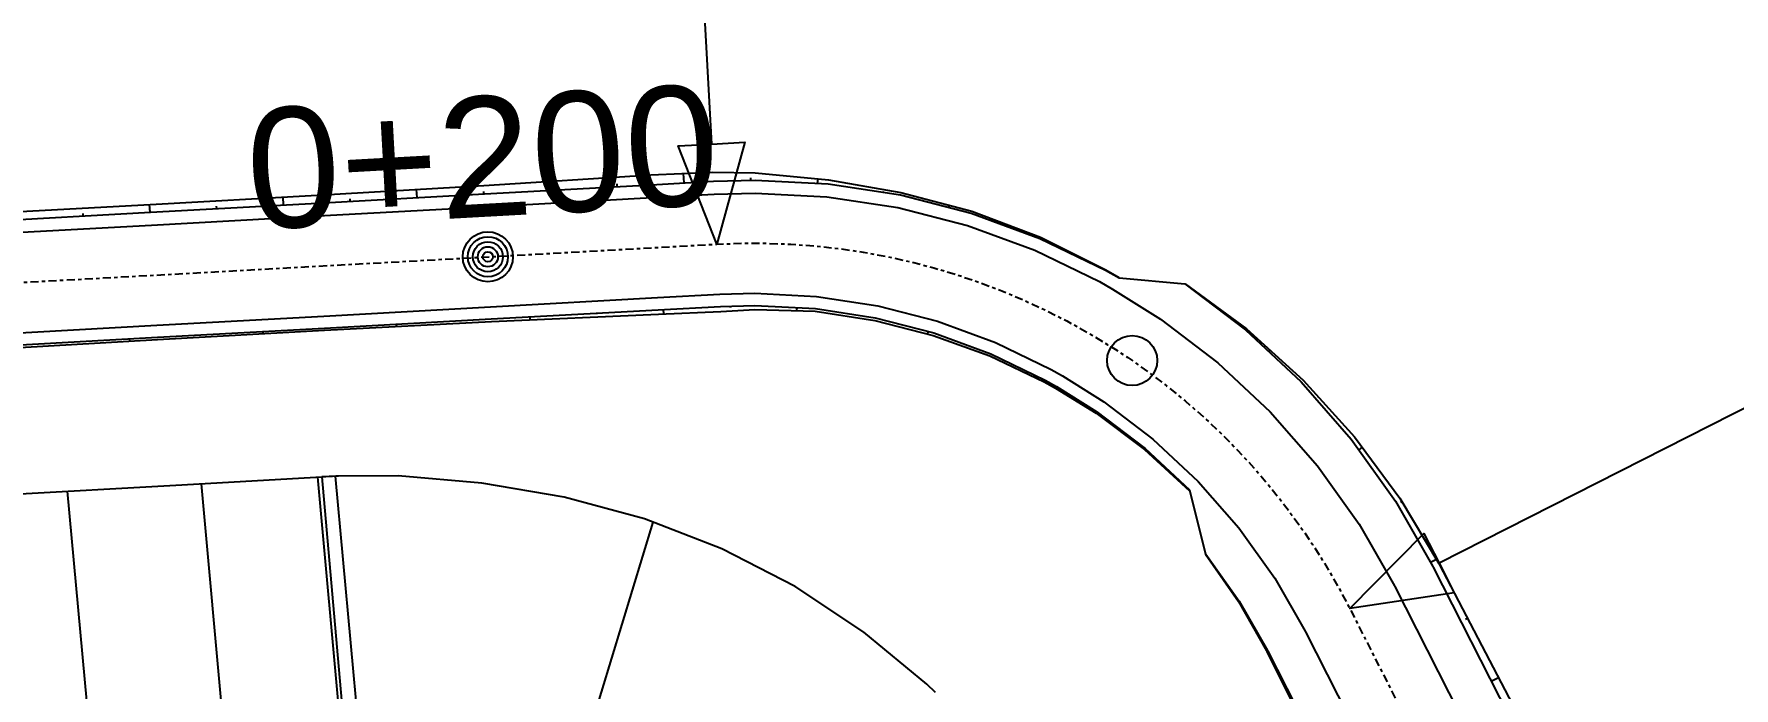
# Model space of a CAD drawing. Header units: metres. Extents: x -4 to 509425, y 7549 to 4732445.
# Drawn here: x 480052.8 to 480103.7, y 4719341.1 to 4719360.6 of the extents above; entities that cross this region are included whole.
import ezdxf
from ezdxf.enums import TextEntityAlignment as Align

# ---------------------------------------------------------------- set-up
doc = ezdxf.new("R2010")
doc.units = ezdxf.units.M
doc.header["$LTSCALE"] = 0.01
doc.header["$MEASUREMENT"] = 0
doc.linetypes.add('322308300149-PRV-PLA-PT-URB-220600-XREF_VIALES_1000$0$ACAD_ISO04W100', pattern=[30, 24, -3, 0, -3])
doc.layers.add('322308300149-PRV-PLA-PT-EST-221000-XREF_ESTRUC_1000$0$A-GENM', color=9, linetype='Continuous', lineweight=9)
for name, color, linetype in [('322308300149-PRV-PLA-PT-EST-221000-XREF_ESTRUC_1000$0$C-XREF', 7, 'Continuous'), ('322308300149-PRV-PLA-PT-URB-220600-XREF_VIALES_1000$0$C-ROAD-LANE', 4, 'Continuous'), ('322308300149-PRV-PLA-PT-URB-220600-XREF_VIALES_1000$0$C-ROAD-TEXT-INFO-H030 CS-MI-213_6', 1, 'Continuous')]:
    doc.layers.add(name, color=color, linetype=linetype)
for name, color, linetype, true_color in [('322308300149-PRV-PLA-PT-TRA-220201-XREF_PLANTA_1000$0$C-RAIL-SLOP-FILL', 7, 'Continuous', 0x2eb800), ('322308300149-PRV-PLA-PT-URB-220600-XREF_VIALES_1000$0$C-ROAD-CNTR-CAMINOS', 1, '322308300149-PRV-PLA-PT-URB-220600-XREF_VIALES_1000$0$ACAD_ISO04W100', 0xff0000), ('322308300149-PRV-PLA-PT-URB-220600-XREF_VIALES_1000$0$C-ROAD-TEXT-CNPK-CAMINOS SERVICIO', 1, 'Continuous', 0xff0000)]:
    doc.layers.add(name, color=color, linetype=linetype, true_color=true_color)
doc.layers.add('322308300149-PRV-PLA-PT-URB-220600-XREF_VIALES_1000$0$C-ROAD-SLOP-CUTT-CAMINOS', color=7, linetype='Continuous', lineweight=13, true_color=0xff1f1f)
doc.layers.add('322308300149-PRV-PLA-PT-URB-220600-XREF_VIALES_1000$0$C-ROAD-SLOP-FILL-CAMINOS', color=7, linetype='Continuous', lineweight=13, true_color=0x2eb800)
doc.styles.add('322308300149-PRV-PLA-PT-URB-220600-XREF_VIALES_1000$0$Standard', font='arial.ttf')

# ---------------------------------------------------------------- blocks, each defined once
blk = doc.blocks.new('322308300149-PRV-PLA-PT-EST-221000-XREF_ESTRUC_1000$0$Component_A-E-1-E-2 _0_ - Component_A-E-1-E-2 _0_-4894398-Planta 2D SE')
at = {"layer": '322308300149-PRV-PLA-PT-EST-221000-XREF_ESTRUC_1000$0$A-GENM'}
for points, knots in [([(13977.273, 3503.088), (14001.916, 3505.26), (14051.225, 3509.352), (14125.246, 3514.733), (14186.973, 3518.586), (14236.376, 3521.29), (14273.438, 3523.129), (14310.508, 3524.777), (14347.585, 3526.237), (14384.669, 3527.506), (14415.576, 3528.406), (14440.304, 3529.031), (14458.851, 3529.453), (14477.399, 3529.827), (14492.856, 3530.099), (14505.222, 3530.293), (14514.497, 3530.427), (14523.772, 3530.549), (14531.501, 3530.64), (14537.684, 3530.708), (14542.321, 3530.755), (14546.959, 3530.8), (14551.596, 3530.841), (14556.234, 3530.88), (14560.871, 3530.916), (14565.509, 3530.949), (14568.6, 3530.968), (14570.146, 3530.978)], [0, 0, 0, 0, 0.125, 0.25, 0.375, 0.4375, 0.5, 0.5625, 0.625, 0.6875, 0.75, 0.78125, 0.8125, 0.84375, 0.875, 0.890625, 0.90625, 0.921875, 0.9375, 0.945312, 0.953125, 0.960938, 0.96875, 0.976562, 0.984375, 0.992188, 1, 1, 1, 1]), ([(14570.15, 3530.316), (14568.604, 3530.306), (14565.513, 3530.286), (14560.876, 3530.254), (14556.239, 3530.218), (14551.602, 3530.179), (14546.965, 3530.138), (14542.328, 3530.093), (14537.691, 3530.045), (14528.417, 3529.944), (14514.506, 3529.77), (14489.776, 3529.398), (14458.865, 3528.814), (14409.412, 3527.627), (14347.606, 3525.67), (14248.751, 3521.526), (14125.266, 3514.451), (14026.613, 3506.772), (13977.331, 3502.428)], [0, 0, 0, 0, 0.007812, 0.015625, 0.023438, 0.03125, 0.039062, 0.046875, 0.054688, 0.0625, 0.09375, 0.125, 0.1875, 0.25, 0.375, 0.5, 0.75, 1, 1, 1, 1])]:
    blk.add_open_spline(points, degree=3, knots=knots, dxfattribs=at)
blk = doc.blocks.new('322308300149-PRV-PLA-PT-EST-221000-XREF_ESTRUC_1000$0$A$C60195980')
at = {"layer": '322308300149-PRV-PLA-PT-EST-221000-XREF_ESTRUC_1000$0$A-GENM'}
blk.add_blockref('322308300149-PRV-PLA-PT-EST-221000-XREF_ESTRUC_1000$0$Component_A-E-1-E-2 _0_ - Component_A-E-1-E-2 _0_-4894398-Planta 2D SE', (466110.234, 4715821.488), dxfattribs=at)

msp = doc.modelspace()

# ---------------------------------------------------------------- linework, layer by layer
at = {"layer": '322308300149-PRV-PLA-PT-TRA-220201-XREF_PLANTA_1000$0$C-RAIL-SLOP-FILL', "lineweight": -3}
for p, q in [((480063.451, 4719324.16), (480061.328, 4719347.374)), ((480063.451, 4719324.16), (480061.328, 4719347.374)), ((480064.16, 4719322.272), (480061.856, 4719347.402)), ((480064.16, 4719322.272), (480061.856, 4719347.402)), ((480056.005, 4719323.475), (480053.833, 4719346.951)), ((480056.005, 4719323.475), (480053.833, 4719346.951)), ((480059.988, 4719323.843), (480057.842, 4719347.179)), ((480059.988, 4719323.843), (480057.842, 4719347.179)), ((480064.164, 4719322.271), (480071.355, 4719346.025)), ((480064.164, 4719322.271), (480071.355, 4719346.025))]:
    msp.add_line(p, q, dxfattribs=at)
at = {"layer": '322308300149-PRV-PLA-PT-TRA-220201-XREF_PLANTA_1000$0$C-RAIL-SLOP-FILL', "lineweight": -3, "flags": 128}
for points in [[(480006.96, 4719343.642), (480011.967, 4719344.053), (480016.974, 4719344.458), (480021.976, 4719344.922), (480026.983, 4719345.332), (480031.999, 4719345.648), (480037.015, 4719345.957), (480042.031, 4719346.261), (480047.048, 4719346.559), (480052.065, 4719346.851), (480057.083, 4719347.137), (480061.448, 4719347.379)], [(480006.96, 4719343.642), (480011.967, 4719344.053), (480016.974, 4719344.458), (480021.976, 4719344.922), (480026.983, 4719345.332), (480031.999, 4719345.648), (480037.015, 4719345.957), (480042.031, 4719346.261), (480047.048, 4719346.559), (480052.065, 4719346.851), (480057.083, 4719347.137), (480061.448, 4719347.379)], [(480079.805, 4719340.928), (480079.545, 4719341.171), (480077.661, 4719342.735), (480075.611, 4719344.099), (480073.412, 4719345.227), (480071.099, 4719346.124), (480068.696, 4719346.776), (480066.234, 4719347.192), (480063.732, 4719347.412), (480061.946, 4719347.407), (480061.867, 4719347.402), (480061.767, 4719347.397), (480061.667, 4719347.391), (480061.567, 4719347.386), (480061.468, 4719347.38), (480061.448, 4719347.379)], [(480079.805, 4719340.928), (480079.545, 4719341.171), (480077.661, 4719342.735), (480075.611, 4719344.099), (480073.412, 4719345.227), (480071.099, 4719346.124), (480068.696, 4719346.776), (480066.234, 4719347.192), (480063.732, 4719347.412), (480061.946, 4719347.407), (480061.867, 4719347.402), (480061.767, 4719347.397), (480061.667, 4719347.391), (480061.567, 4719347.386), (480061.468, 4719347.38), (480061.448, 4719347.379)], [(480061.448, 4719347.379), (480063.662, 4719322.228)], [(480061.448, 4719347.379), (480063.662, 4719322.228)]]:
    msp.add_lwpolyline(points, dxfattribs=at)
at = {"layer": '322308300149-PRV-PLA-PT-URB-220600-XREF_VIALES_1000$0$C-ROAD-CNTR-CAMINOS', "lineweight": -3, "flags": 128}
msp.add_lwpolyline([(479867.784, 4719331.599), (479993.308, 4719348.663, -0.020032), (480025.203, 4719351.703), (480073.267, 4719354.349, -0.297239), (480092.197, 4719343.439), (480128.424, 4719272.137)], format="xyb", dxfattribs=at)
at = {"layer": '322308300149-PRV-PLA-PT-URB-220600-XREF_VIALES_1000$0$C-ROAD-LANE', "lineweight": -3, "flags": 128}
for points in [[(480051.354, 4719354.645), (480056.347, 4719354.92), (480061.339, 4719355.195), (480066.331, 4719355.47), (480071.324, 4719355.744), (480073.184, 4719355.847), (480074.406, 4719355.879), (480076.552, 4719355.768), (480078.676, 4719355.443), (480080.758, 4719354.907), (480082.775, 4719354.167), (480084.708, 4719353.228), (480085.102, 4719353.007), (480086.539, 4719352.102), (480088.247, 4719350.798), (480089.817, 4719349.33), (480091.232, 4719347.713), (480092.479, 4719345.963), (480093.534, 4719344.118), (480093.544, 4719344.098), (480095.809, 4719339.64)], [(480051.519, 4719351.65), (480056.511, 4719351.925), (480061.504, 4719352.199), (480066.496, 4719352.474), (480071.489, 4719352.749), (480073.349, 4719352.851), (480074.4, 4719352.879), (480076.247, 4719352.784), (480078.075, 4719352.504), (480079.866, 4719352.043), (480081.602, 4719351.406), (480083.265, 4719350.598), (480083.604, 4719350.408), (480084.84, 4719349.629), (480086.31, 4719348.507), (480087.661, 4719347.244), (480088.879, 4719345.852), (480089.952, 4719344.346), (480090.859, 4719342.759), (480090.87, 4719342.739), (480093.135, 4719338.281)]]:
    msp.add_lwpolyline(points, dxfattribs=at)
at = {"layer": '322308300149-PRV-PLA-PT-URB-220600-XREF_VIALES_1000$0$C-ROAD-SLOP-CUTT-CAMINOS', "lineweight": -3, "flags": 128}
for points in [[(480085.295, 4719353.342), (480087.267, 4719353.162)], [(480087.267, 4719353.162), (480089.078, 4719351.78), (480090.741, 4719350.225), (480092.242, 4719348.511), (480093.563, 4719346.656), (480094.681, 4719344.701), (480094.691, 4719344.681), (480096.956, 4719340.223), (480097.704, 4719338.751), (480097.862, 4719338.44), (480098.315, 4719337.549), (480098.768, 4719336.657), (480099.221, 4719335.766), (480099.674, 4719334.874), (480100.127, 4719333.982), (480100.58, 4719333.091), (480101.033, 4719332.199), (480101.486, 4719331.308), (480101.939, 4719330.416), (480102.392, 4719329.525), (480102.424, 4719329.462), (480102.852, 4719328.62)], [(480087.27, 4719353.166), (480089.104, 4719351.812), (480090.799, 4719350.28), (480092.335, 4719348.585), (480093.697, 4719346.742), (480094.859, 4719344.792), (480094.87, 4719344.771), (480097.184, 4719340.339), (480097.934, 4719338.868), (480098.08, 4719338.551), (480098.502, 4719337.644), (480098.927, 4719336.738), (480099.354, 4719335.833), (480099.784, 4719334.93), (480100.217, 4719334.028), (480100.652, 4719333.128), (480101.091, 4719332.229), (480101.532, 4719331.331), (480101.976, 4719330.435), (480102.422, 4719329.54), (480102.454, 4719329.477), (480102.857, 4719328.64)], [(480088.256, 4719352.438), (480088.251, 4719352.433)], [(480089.808, 4719351.176), (480089.77, 4719351.134)], [(480091.25, 4719349.783), (480091.23, 4719349.764)], [(480092.569, 4719348.268), (480092.469, 4719348.192)], [(480087.399, 4719346.991), (480087.884, 4719345.066)], [(480093.756, 4719346.643), (480093.715, 4719346.617)], [(480087.884, 4719345.066), (480088.871, 4719343.655), (480089.703, 4719342.172), (480089.713, 4719342.151), (480091.941, 4719337.675), (480092.685, 4719336.201), (480092.854, 4719335.896), (480093.337, 4719335.019), (480093.818, 4719334.142)], [(480087.887, 4719345.069), (480088.887, 4719343.665), (480089.732, 4719342.187), (480089.743, 4719342.166), (480092.008, 4719337.709), (480092.756, 4719336.237), (480092.914, 4719335.926), (480093.367, 4719335.034), (480093.819, 4719334.143)], [(480094.788, 4719344.911), (480094.613, 4719344.821)], [(480088.398, 4719344.331), (480088.401, 4719344.333)], [(480095.721, 4719343.141), (480095.662, 4719343.111)], [(480089.445, 4719342.632), (480089.47, 4719342.646)], [(480096.647, 4719341.368), (480096.43, 4719341.258)]]:
    msp.add_lwpolyline(points, dxfattribs=at)
at = {"layer": '322308300149-PRV-PLA-PT-URB-220600-XREF_VIALES_1000$0$C-ROAD-SLOP-FILL-CAMINOS', "lineweight": -3, "flags": 128}
for points in [[(480051.32, 4719355.269), (480056.313, 4719355.533), (480061.305, 4719355.816), (480066.296, 4719356.108), (480071.286, 4719356.429), (480073.148, 4719356.505), (480074.407, 4719356.487), (480076.604, 4719356.274), (480078.77, 4719355.901), (480080.892, 4719355.338), (480082.942, 4719354.561), (480084.901, 4719353.58), (480085.299, 4719353.349)], [(480072.283, 4719356.184), (480072.267, 4719356.469)], [(480051.333, 4719355.031), (480056.325, 4719355.306), (480061.318, 4719355.581), (480066.31, 4719355.856), (480071.303, 4719356.13), (480073.163, 4719356.233), (480074.406, 4719356.266), (480076.591, 4719356.153), (480078.754, 4719355.822), (480080.873, 4719355.277), (480082.926, 4719354.523), (480084.894, 4719353.567), (480085.295, 4719353.342)], [(480064.295, 4719355.745), (480064.282, 4719355.99)], [(480066.292, 4719355.855), (480066.288, 4719355.93)], [(480068.289, 4719355.965), (480068.274, 4719356.235)], [(480070.286, 4719356.075), (480070.281, 4719356.161)], [(480074.281, 4719356.263), (480074.281, 4719356.331)], [(480076.279, 4719356.169), (480076.291, 4719356.305)], [(480056.307, 4719355.305), (480056.295, 4719355.533)], [(480058.304, 4719355.415), (480058.3, 4719355.484)], [(480060.301, 4719355.525), (480060.288, 4719355.758)], [(480062.298, 4719355.635), (480062.294, 4719355.706)], [(480078.259, 4719355.897), (480078.264, 4719355.924)], [(480080.206, 4719355.448), (480080.224, 4719355.515)], [(480054.31, 4719355.195), (480054.306, 4719355.265)], [(480082.104, 4719354.824), (480082.109, 4719354.839)], [(480083.937, 4719354.032), (480083.949, 4719354.057)], [(480051.539, 4719351.286), (480056.531, 4719351.561), (480061.524, 4719351.836), (480066.516, 4719352.111), (480071.509, 4719352.385), (480073.369, 4719352.488), (480074.399, 4719352.515), (480076.21, 4719352.421), (480078.002, 4719352.147), (480079.758, 4719351.695), (480081.459, 4719351.071), (480083.09, 4719350.279), (480083.422, 4719350.092), (480084.634, 4719349.329), (480086.075, 4719348.229), (480087.399, 4719346.991)], [(480051.543, 4719351.208), (480056.535, 4719351.492), (480061.527, 4719351.776), (480066.521, 4719352.034), (480071.516, 4719352.254), (480073.378, 4719352.332), (480074.399, 4719352.389), (480076.202, 4719352.341), (480077.985, 4719352.066), (480079.734, 4719351.618), (480081.43, 4719351.003), (480083.06, 4719350.224), (480083.392, 4719350.04), (480084.606, 4719349.288), (480086.053, 4719348.203), (480087.406, 4719346.963)], [(480071.661, 4719352.394), (480071.668, 4719352.261)], [(480073.658, 4719352.496), (480073.66, 4719352.451)], [(480075.656, 4719352.45), (480075.65, 4719352.356)], [(480063.673, 4719351.954), (480063.677, 4719351.887)], [(480065.67, 4719352.064), (480065.671, 4719352.042)], [(480067.667, 4719352.174), (480067.672, 4719352.085)], [(480069.664, 4719352.284), (480069.666, 4719352.251)], [(480077.639, 4719352.203), (480077.635, 4719352.178)], [(480053.688, 4719351.405), (480053.689, 4719351.382)], [(480055.685, 4719351.514), (480055.689, 4719351.444)], [(480057.682, 4719351.624), (480057.683, 4719351.604)], [(480059.679, 4719351.734), (480059.683, 4719351.671)], [(480061.676, 4719351.844), (480061.677, 4719351.826)], [(480079.583, 4719351.74), (480079.56, 4719351.663)], [(480081.466, 4719351.067), (480081.457, 4719351.047)], [(480083.26, 4719350.184), (480083.229, 4719350.13)], [(480084.937, 4719349.097), (480084.929, 4719349.086)], [(480086.49, 4719347.841), (480086.471, 4719347.82)]]:
    msp.add_lwpolyline(points, dxfattribs=at)
at = {"layer": '322308300149-PRV-PLA-PT-URB-220600-XREF_VIALES_1000$0$C-ROAD-TEXT-CNPK-CAMINOS SERVICIO'}
for centre, radius in [((480066.414, 4719353.972), 0.75), ((480066.414, 4719353.972), 0.75), ((480066.414, 4719353.972), 0.6), ((480066.414, 4719353.972), 0.6), ((480066.414, 4719353.972), 0.45), ((480066.414, 4719353.972), 0.45), ((480066.414, 4719353.972), 0.3), ((480066.414, 4719353.972), 0.3), ((480066.414, 4719353.972), 0.15), ((480066.414, 4719353.972), 0.15), ((480085.689, 4719350.865), 0.75), ((480085.689, 4719350.865), 0.75)]:
    msp.add_circle(centre, radius, dxfattribs=at)
at = {"layer": '322308300149-PRV-PLA-PT-URB-220600-XREF_VIALES_1000$0$C-ROAD-TEXT-INFO-H030 CS-MI-213_6', "lineweight": -3, "flags": 128}
for points in [[(480070.519, 4719404.274), (480073.102, 4719357.345), (480074.1, 4719357.4), (480073.267, 4719354.349), (480072.104, 4719357.29), (480073.102, 4719357.345)], [(480136.773, 4719366.088), (480094.871, 4719344.798), (480095.324, 4719343.906), (480092.197, 4719343.439), (480094.418, 4719345.689), (480094.871, 4719344.798)]]:
    msp.add_lwpolyline(points, dxfattribs=at)

# ---------------------------------------------------------------- block references
at = {"layer": '322308300149-PRV-PLA-PT-EST-221000-XREF_ESTRUC_1000$0$C-XREF'}
msp.add_blockref('322308300149-PRV-PLA-PT-EST-221000-XREF_ESTRUC_1000$0$A$C60195980', (0, 0), dxfattribs=at)

# ---------------------------------------------------------------- texts
at = {"layer": '322308300149-PRV-PLA-PT-URB-220600-XREF_VIALES_1000$0$C-ROAD-TEXT-CNPK-CAMINOS SERVICIO', "style": '322308300149-PRV-PLA-PT-URB-220600-XREF_VIALES_1000$0$Standard'}
msp.add_text('0+200', height=3.6, rotation=3.1507, dxfattribs=at).set_placement((480066.249, 4719356.967), align=Align.MIDDLE_CENTER)
msp.add_text('0+200', height=3.6, rotation=3.1507, dxfattribs=at).set_placement((480066.249, 4719356.967), align=Align.MIDDLE_CENTER)

doc.saveas('drawing.dxf')
